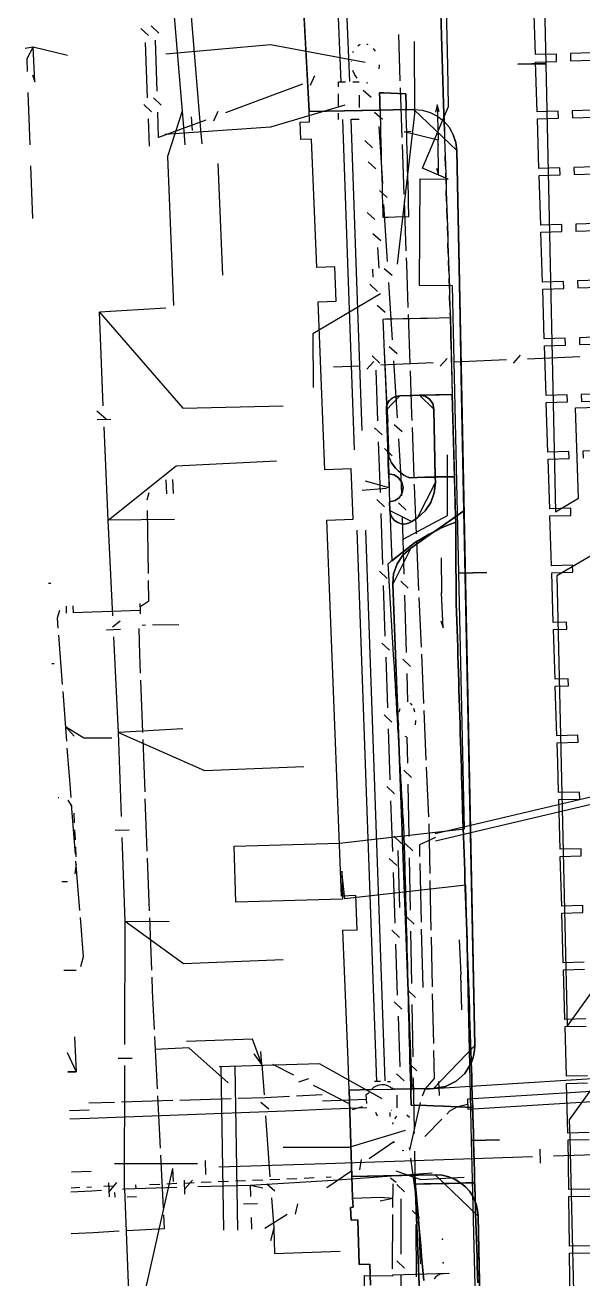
# Model space of a CAD drawing. Header units: metres. Extents: x 17314 to 17509, y 13897 to 14299.
# Drawn here: x 17347.1 to 17386.9, y 14033.9 to 14123.3 of the extents above; entities that cross this region are included whole.
import ezdxf

# ---------------------------------------------------------------- set-up
doc = ezdxf.new("R2010")
doc.units = ezdxf.units.M
for name, color, linetype in [('BOUNDARY', 7, 'Continuous'), ('BUSH', 7, 'Continuous'), ('CURB', 7, 'Continuous'), ('ELECTR_CABLE', 7, 'Continuous'), ('ELECTR_CABLE_COMM', 7, 'Continuous'), ('GAS', 7, 'Continuous'), ('GRASS', 7, 'Continuous'), ('GROUND', 7, 'Continuous'), ('HEAT', 7, 'Continuous'), ('LAMP', 7, 'Continuous'), ('OVERHEAD_POWER_LINE', 7, 'Continuous'), ('ROAD', 7, 'Continuous'), ('SEWER', 7, 'Continuous'), ('SIDEWALK_PATH', 7, 'Continuous'), ('WATER_PIPELINE', 7, 'Continuous')]:
    doc.layers.add(name, color=color, linetype=linetype)

msp = doc.modelspace()

# ---------------------------------------------------------------- linework, layer by layer
at = {"layer": 'BOUNDARY'}
msp.add_lwpolyline([(17371.752, 14033.445), (17371.696, 14034.957), (17370.931, 14034.929), (17370.841, 14038.115), (17370.361, 14038.093), (17370.321, 14039.002), (17370.501, 14039.008), (17370.474, 14039.685), (17370.23, 14047.369), (17370.147, 14049.48), (17369.78, 14058.77), (17370.789, 14058.81), (17370.693, 14061.237), (17369.684, 14061.197), (17368.623, 14088.008), (17370.503, 14088.083), (17370.361, 14091.688), (17368.481, 14091.614), (17368.007, 14103.594), (17369.309, 14103.645), (17369.213, 14106.089), (17367.91, 14106.037), (17367.548, 14115.197), (17366.783, 14115.163), (17366.727, 14116.406), (17367.404, 14116.436), (17367.372, 14117.163), (17366.898, 14126.075)], dxfattribs=at)
at = {"layer": 'BUSH'}
for p in [(17376.886, 14036.725), (17376.931, 14035.05)]:
    msp.add_point(p, dxfattribs=at)
at = {"layer": 'CURB'}
for points in [[(17376.941, 14118.242), (17376.929, 14118.615)], [(17376.981, 14116.996), (17376.957, 14117.743)], [(17370.23, 14047.369), (17371.819, 14047.399), (17373.319, 14047.431), (17376.243, 14047.49), (17379.182, 14050.549), (17377.903, 14114.374), (17374.843, 14117.313), (17367.372, 14117.163)], [(17377.02, 14115.751), (17376.997, 14116.497)], [(17377.1, 14113.259), (17377.076, 14114.005)], [(17377.14, 14112.013), (17377.116, 14112.759)], [(17377.179, 14110.767), (17377.156, 14111.513)], [(17377.219, 14109.521), (17377.195, 14110.267)], [(17377.259, 14108.275), (17377.235, 14109.021)], [(17377.298, 14107.029), (17377.275, 14107.775)], [(17377.338, 14105.783), (17377.314, 14106.53)], [(17377.378, 14104.538), (17377.354, 14105.284)], [(17377.417, 14103.292), (17377.394, 14104.038)], [(17377.444, 14102.446), (17377.433, 14102.792)], [(17377.488, 14100.8), (17377.468, 14101.546)], [(17378.418, 14088.676), (17374.615, 14086.024), (17373.333, 14083.45), (17374.687, 14047.458)], [(17377.845, 14084.564), (17377.85, 14083.835)], [(17348.951, 14083.505), (17348.786, 14083.507)], [(17377.853, 14083.335), (17377.857, 14082.613)], [(17377.872, 14082.107), (17377.895, 14081.378)], [(17377.91, 14080.879), (17377.932, 14080.15)], [(17377.947, 14079.65), (17377.969, 14078.922)], [(17377.984, 14078.422), (17378.007, 14077.694)], [(17349.012, 14077.803), (17349.181, 14077.799)], [(17378.022, 14077.194), (17378.044, 14076.466)], [(17378.059, 14075.966), (17378.081, 14075.238)], [(17378.096, 14074.738), (17378.118, 14074.009)], [(17378.134, 14073.51), (17378.156, 14072.781)], [(17378.171, 14072.281), (17378.193, 14071.553)], [(17378.208, 14071.053), (17378.23, 14070.325)], [(17378.246, 14069.825), (17378.267, 14069.128)], [(17349.518, 14068.209), (17349.463, 14068.224)], [(17378.283, 14068.597), (17378.305, 14067.868)], [(17350.473, 14067.595), (17350.166, 14068.039)], [(17378.321, 14067.369), (17378.345, 14066.64)], [(17350.631, 14066.421), (17350.595, 14067.129)], [(17350.693, 14065.213), (17350.657, 14065.921)], [(17378.362, 14066.141), (17378.387, 14065.412)], [(17350.755, 14064.005), (17350.719, 14064.713)], [(17378.404, 14064.913), (17378.428, 14064.184)], [(17350.681, 14062.803), (17350.778, 14063.506)], [(17378.445, 14063.684), (17378.47, 14062.956)], [(17349.733, 14062.241), (17350.119, 14062.252)], [(17378.487, 14062.456), (17378.512, 14061.728)], [(17378.902, 14050.176), (17378.927, 14049.448)], [(17378.944, 14048.948), (17378.969, 14048.22)], [(17378.986, 14047.72), (17379.01, 14046.992)], [(17379.027, 14046.492), (17379.039, 14046.128)], [(17351.499, 14040.453), (17351.851, 14040.468)], [(17352.712, 14040.504), (17353.437, 14040.534)], [(17355.021, 14040.352), (17355.011, 14040.599)], [(17355.989, 14040.639), (17356.713, 14040.669)], [(17357.213, 14040.69), (17357.937, 14040.72)], [(17358.436, 14040.74), (17359.161, 14040.77)], [(17359.66, 14040.791), (17360.385, 14040.821)], [(17360.884, 14040.841), (17361.609, 14040.871)], [(17362.108, 14040.892), (17362.832, 14040.922)], [(17363.332, 14040.942), (17364.056, 14040.972)], [(17364.556, 14040.993), (17365.28, 14041.023)], [(17365.78, 14041.043), (17366.504, 14041.073)], [(17367.004, 14041.094), (17367.728, 14041.124)], [(17368.59, 14041.16), (17368.939, 14041.174)], [(17370.022, 14012.149), (17374.072, 14012.315), (17379.827, 14018.431), (17379.426, 14038.38), (17376.367, 14041.319), (17370.426, 14041.2)], [(17374.919, 14041.29), (17375.722, 14020.817), (17376.799, 14013.098)], [(17379.176, 14040.76), (17379.188, 14040.384)], [(17350.387, 14040.407), (17350.999, 14040.433)], [(17353.488, 14040.067), (17353.502, 14039.725)], [(17354.384, 14039.762), (17355.045, 14039.789)], [(17379.369, 14034.877), (17379.393, 14034.125)]]:
    msp.add_lwpolyline(points, dxfattribs=at)
msp.add_lwpolyline([(17374.707, 14087.917), (17375.093, 14088.186), (17376.377, 14090.707), (17376.272, 14095.945), (17375.252, 14096.925), (17373.847, 14096.897), (17372.868, 14095.859), (17373.038, 14091.314), (17373.113, 14089.316), (17373.136, 14088.699)], close=True, dxfattribs=at)
at = {"layer": 'ELECTR_CABLE'}
for points in [[(17369.667, 14119.248), (17368.598, 14144.579)], [(17370.265, 14119.297), (17369.198, 14144.605)], [(17373.876, 14119.35), (17373.761, 14122.657)], [(17374.913, 14116.999), (17374.895, 14122.148)], [(17347.103, 14121.69), (17347.69, 14121.776)], [(17347.69, 14121.776), (17347.218, 14120.911)], [(17347.218, 14120.911), (17347.25, 14120.024)], [(17369.471, 14118.918), (17369.471, 14119.272)], [(17369.471, 14119.272), (17369.966, 14119.272)], [(17370.498, 14119.272), (17370.938, 14119.272)], [(17347.305, 14118.525), (17347.443, 14114.782)], [(17369.471, 14117.537), (17369.471, 14118.418)], [(17370.938, 14118.332), (17370.938, 14117.451)], [(17374.016, 14115.312), (17373.893, 14118.85)], [(17369.922, 14117.622), (17364.623, 14116.046)], [(17369.471, 14116.596), (17369.471, 14117.037)], [(17370.161, 14105.689), (17369.766, 14116.585)], [(17370.76, 14105.711), (17370.365, 14116.607)], [(17370.938, 14116.596), (17370.412, 14116.596)], [(17373.683, 14106.288), (17374.913, 14116.999)], [(17364.623, 14116.046), (17357.081, 14115.518)], [(17374.156, 14111.273), (17374.033, 14114.812)], [(17347.497, 14113.283), (17347.635, 14109.539)], [(17374.296, 14107.235), (17374.174, 14110.774)], [(17374.33, 14106.275), (17374.314, 14106.735)], [(17374.437, 14103.196), (17374.33, 14106.275)], [(17370.558, 14094.401), (17370.161, 14105.689)], [(17371.158, 14094.423), (17370.76, 14105.711)], [(17374.577, 14099.158), (17374.454, 14102.697)], [(17374.702, 14095.551), (17374.594, 14098.658)], [(17374.717, 14095.12), (17374.702, 14095.551)], [(17370.606, 14093.029), (17370.558, 14094.401)], [(17374.857, 14091.081), (17374.734, 14094.62)], [(17357.214, 14089.902), (17357.176, 14090.902)], [(17357.685, 14089.92), (17357.647, 14090.919)], [(17374.879, 14090.455), (17374.875, 14090.581)], [(17355.82, 14089.479), (17355.948, 14089.99)], [(17375.027, 14087.044), (17374.879, 14090.455)], [(17355.91, 14084.224), (17355.833, 14088.699)], [(17372.193, 14047.949), (17370.808, 14087.314)], [(17372.791, 14048.04), (17371.408, 14087.314)], [(17375.202, 14083.007), (17375.049, 14086.544)], [(17355.944, 14082.274), (17355.919, 14083.724)], [(17375.378, 14078.97), (17375.224, 14082.507)], [(17350.023, 14081.883), (17350.041, 14081.383)], [(17350.511, 14081.901), (17350.527, 14081.401)], [(17355.304, 14081.578), (17350.527, 14081.401)], [(17355.286, 14082.078), (17355.304, 14081.578)], [(17355.295, 14081.828), (17355.944, 14082.274)], [(17349.551, 14081.577), (17349.39, 14081.034)], [(17349.39, 14081.034), (17349.444, 14080.316)], [(17355.305, 14081.578), (17355.314, 14081.328)], [(17349.482, 14079.818), (17349.75, 14076.287)], [(17355.291, 14078.447), (17355.248, 14080.28)], [(17355.459, 14080.539), (17355.696, 14080.542)], [(17356.196, 14080.55), (17358.066, 14080.577)], [(17355.341, 14077.112), (17355.291, 14078.447)], [(17375.553, 14074.933), (17375.399, 14078.47)], [(17355.502, 14072.874), (17355.36, 14076.612)], [(17349.788, 14075.788), (17350.056, 14072.257)], [(17375.728, 14070.896), (17375.575, 14074.433)], [(17349.976, 14073.312), (17351.302, 14072.481)], [(17349.976, 14073.312), (17350.606, 14072.622)], [(17350.093, 14071.758), (17350.265, 14069.494)], [(17351.302, 14072.481), (17353.287, 14072.481)], [(17355.662, 14068.637), (17355.521, 14072.375)], [(17375.903, 14066.859), (17375.75, 14070.396)], [(17350.265, 14069.494), (17350.363, 14068.228)], [(17391.213, 14069.136), (17376.371, 14065.637)], [(17391.329, 14068.65), (17376.383, 14065.127)], [(17350.401, 14067.729), (17350.674, 14064.198)], [(17355.822, 14064.399), (17355.681, 14068.137)], [(17375.998, 14062.819), (17375.922, 14066.359)], [(17376.377, 14065.382), (17375.235, 14064.868)], [(17375.235, 14064.868), (17375.254, 14064.032)], [(17350.712, 14063.7), (17350.985, 14060.169)], [(17355.982, 14060.162), (17355.841, 14063.899)], [(17375.266, 14063.532), (17375.363, 14059.357)], [(17376.085, 14058.779), (17376.009, 14062.319)], [(17351.023, 14059.671), (17351.24, 14056.861)], [(17356.142, 14055.924), (17356.001, 14059.662)], [(17375.374, 14058.857), (17375.471, 14054.682)], [(17376.172, 14054.739), (17376.096, 14058.279)], [(17351.24, 14056.861), (17351.051, 14056.163)], [(17350.742, 14055.908), (17349.878, 14055.886)], [(17356.198, 14054.453), (17356.161, 14055.424)], [(17356.339, 14051.687), (17356.198, 14054.453)], [(17376.26, 14050.699), (17376.183, 14054.239)], [(17356.554, 14047.452), (17356.364, 14051.188)], [(17350.109, 14050.057), (17350.743, 14048.673)], [(17376.314, 14048.186), (17376.271, 14050.199)], [(17350.743, 14048.673), (17350.164, 14048.66)], [(17368.114, 14049.242), (17360.947, 14049.024)], [(17372.583, 14046.754), (17368.114, 14049.242)], [(17372.026, 14047.996), (17372.472, 14047.994)], [(17372.972, 14047.992), (17373.175, 14047.992)], [(17375.639, 14047.426), (17376.314, 14048.186)], [(17376.591, 14047.97), (17376.655, 14046.972)], [(17391.731, 14048.438), (17376.623, 14047.471)], [(17356.769, 14043.217), (17356.579, 14046.953)], [(17361.811, 14046.745), (17358.15, 14046.63)], [(17364.232, 14046.82), (17362.311, 14046.76)], [(17365.971, 14046.911), (17364.232, 14046.82)], [(17368.3, 14047.034), (17366.471, 14046.938)], [(17371.444, 14047.046), (17371.648, 14047.189)], [(17371.482, 14046.404), (17371.444, 14047.046)], [(17373.277, 14047.521), (17373.454, 14047.411)], [(17373.622, 14047.004), (17373.622, 14046.112)], [(17375.463, 14046.947), (17375.639, 14047.426)], [(17376.623, 14047.471), (17375.639, 14047.419)], [(17391.737, 14047.531), (17378.666, 14046.73)], [(17378.666, 14046.73), (17378.682, 14045.98)], [(17391.783, 14046.782), (17378.682, 14045.98)], [(17351.674, 14045.944), (17350.266, 14045.891)], [(17353.489, 14046.485), (17351.658, 14046.428)], [(17366.314, 14045.896), (17351.693, 14045.344)], [(17357.65, 14046.615), (17353.988, 14046.501)], [(17368.352, 14045.973), (17366.314, 14045.896)], [(17371.472, 14046.691), (17368.322, 14046.572)], [(17371.494, 14046.091), (17368.352, 14045.973)], [(17373.24, 14045.919), (17373.212, 14045.903)], [(17374.546, 14043.093), (17375.305, 14046.473)], [(17377.188, 14045.662), (17377.408, 14045.887)], [(17377.408, 14045.887), (17377.984, 14046.205)], [(17377.984, 14046.205), (17378.674, 14046.355)], [(17351.693, 14045.344), (17350.286, 14045.291)], [(17372.253, 14045.502), (17372.134, 14045.773)], [(17373.126, 14045.773), (17373.126, 14045.493)], [(17375.616, 14044.052), (17376.839, 14045.304)], [(17356.985, 14038.982), (17356.795, 14042.718)], [(17375.093, 14039.012), (17374.623, 14042.521)], [(17373.566, 14041.611), (17375.348, 14040.98)], [(17373.59, 14040.785), (17373.184, 14041.075)], [(17373.35, 14038.998), (17373.359, 14040.674)], [(17375.348, 14040.98), (17378.421, 14041.152)], [(17372.457, 14039.702), (17370.474, 14039.633)], [(17373.353, 14039.634), (17372.437, 14039.453)], [(17373.353, 14039.634), (17372.457, 14039.702)], [(17357.061, 14037.485), (17357.01, 14038.482)], [(17373.326, 14034.63), (17373.347, 14038.498)], [(17375.191, 14038.278), (17375.159, 14038.516)], [(17375.306, 14034.98), (17375.191, 14038.278)], [(17350.388, 14037.131), (17351.956, 14037.221)], [(17351.956, 14037.221), (17353.823, 14037.328)], [(17354.322, 14037.357), (17354.826, 14037.386)], [(17354.826, 14037.386), (17357.061, 14037.485)], [(17371.313, 14032.207), (17371.324, 14034.141), (17373.334, 14034.13), (17373.332, 14034.184), (17377.33, 14034.319), (17377.331, 14034.287), (17376.954, 14034.274), (17376.876, 14034.268), (17376.798, 14034.253), (17376.723, 14034.232), (17376.65, 14034.203), (17376.58, 14034.167), (17376.514, 14034.124), (17376.453, 14034.076), (17376.396, 14034.021), (17376.346, 14033.961), (17376.301, 14033.896)]]:
    msp.add_lwpolyline(points, dxfattribs=at)
at = {"layer": 'ELECTR_CABLE_COMM'}
for points in [[(17355.37, 14123.087), (17355.919, 14122.578)], [(17356.653, 14122.758), (17356.106, 14123.27)], [(17355.673, 14122.083), (17355.823, 14118.148)], [(17356.525, 14118.623), (17356.404, 14122.264)], [(17364.623, 14121.912), (17357.135, 14121.249)], [(17371.366, 14120.653), (17364.623, 14121.912)], [(17370.833, 14121.853), (17370.999, 14121.958)], [(17371.461, 14121.989), (17371.549, 14121.95)], [(17370.488, 14121.37), (17370.534, 14121.46)], [(17371.946, 14121.657), (17372.086, 14121.475)], [(17370.381, 14120.72), (17370.379, 14120.744)], [(17370.623, 14119.792), (17370.491, 14120.086)], [(17372.36, 14120.491), (17372.346, 14120.208)], [(17367.75, 14119.707), (17367.438, 14119.025)], [(17370.793, 14119.551), (17370.623, 14119.792)], [(17371.565, 14119.203), (17371.467, 14119.196)], [(17364.78, 14118.323), (17361.41, 14117.074)], [(17366.891, 14119.105), (17364.78, 14118.323)], [(17371.235, 14118.689), (17371.799, 14118.196)], [(17355.577, 14117.653), (17356.126, 14117.144)], [(17356.823, 14117.617), (17356.276, 14118.129)], [(17355.88, 14116.649), (17355.955, 14114.681)], [(17356.634, 14115.303), (17356.574, 14117.124)], [(17360.004, 14116.552), (17356.634, 14115.303)], [(17360.863, 14117.154), (17360.551, 14116.472)], [(17372.606, 14116.599), (17372.044, 14117.096)], [(17372.619, 14112.026), (17372.371, 14116.099)], [(17371.891, 14114.576), (17371.343, 14115.087)], [(17371.575, 14113.578), (17372.139, 14113.084)], [(17372.946, 14111.029), (17372.385, 14111.526)], [(17372.96, 14106.455), (17372.711, 14110.529)], [(17372.066, 14109.456), (17371.518, 14109.968)], [(17371.914, 14108.467), (17372.478, 14107.973)], [(17372.246, 14107.471), (17372.345, 14105.98)], [(17371.941, 14105.342), (17371.922, 14105.917)], [(17373.288, 14105.459), (17372.725, 14105.955)], [(17372.239, 14104.336), (17371.692, 14104.849)], [(17373.313, 14100.886), (17373.054, 14104.958)], [(17372.45, 14104.171), (17367.644, 14101.316)], [(17372.231, 14103.356), (17372.791, 14102.858)], [(17367.644, 14101.316), (17367.658, 14097.491)], [(17373.642, 14099.89), (17373.079, 14100.385)], [(17372.406, 14099.216), (17371.859, 14099.729)], [(17376.712, 14099.008), (17377.219, 14099.56)], [(17377.715, 14099.315), (17381.447, 14099.471)], [(17381.942, 14099.226), (17382.45, 14099.778)], [(17382.945, 14099.533), (17386.677, 14099.688)], [(17369.12, 14098.958), (17370.986, 14099.035)], [(17371.482, 14098.791), (17371.989, 14099.342)], [(17372.275, 14095.102), (17372.157, 14098.723)], [(17372.485, 14099.098), (17376.216, 14099.253)], [(17373.668, 14095.316), (17373.408, 14099.389)], [(17372.851, 14097.244), (17372.979, 14095.041)], [(17372.575, 14094.097), (17372.027, 14094.608)], [(17373.996, 14094.32), (17373.434, 14094.815)], [(17372.451, 14089.983), (17372.326, 14093.603)], [(17373.965, 14090.641), (17373.763, 14093.819)], [(17372.753, 14093.135), (17373.294, 14092.616)], [(17377.241, 14088.34), (17377.241, 14092.675)], [(17373.038, 14092.126), (17373.075, 14090.315)], [(17373.075, 14090.315), (17371.391, 14090.789)], [(17373.991, 14089.745), (17373.965, 14090.641)], [(17371.158, 14090.149), (17372.901, 14090.3)], [(17372.751, 14088.977), (17372.203, 14089.489)], [(17374.285, 14088.738), (17373.74, 14089.253)], [(17372.627, 14084.863), (17372.502, 14088.484)], [(17374.153, 14084.167), (17374.034, 14088.246)], [(17374.081, 14086.653), (17377.241, 14088.34)], [(17372.927, 14083.858), (17372.379, 14084.369)], [(17374.447, 14083.16), (17373.902, 14083.674)], [(17372.803, 14079.744), (17372.678, 14083.364)], [(17374.314, 14078.588), (17374.196, 14082.667)], [(17373.103, 14078.738), (17372.555, 14079.25)], [(17372.979, 14074.624), (17372.854, 14078.244)], [(17374.609, 14077.581), (17374.064, 14078.096)], [(17374.417, 14075.049), (17374.358, 14077.089)], [(17373.805, 14074.347), (17373.874, 14074.583)], [(17374.577, 14074.963), (17374.701, 14074.826)], [(17374.814, 14074.612), (17374.897, 14074.348)], [(17373.279, 14073.619), (17372.731, 14074.13)], [(17373.776, 14073.384), (17373.744, 14073.694)], [(17374.956, 14073.731), (17374.929, 14073.42)], [(17373.155, 14069.504), (17373.03, 14073.125)], [(17374.35, 14072.545), (17374.215, 14072.576)], [(17374.35, 14072.545), (17374.384, 14070.678)], [(17374.128, 14070.188), (17374.668, 14069.668)], [(17374.412, 14069.178), (17374.481, 14065.445)], [(17373.455, 14068.499), (17372.907, 14069.011)], [(17373.331, 14064.385), (17373.206, 14068.005)], [(17373.417, 14065.477), (17373.959, 14064.96)], [(17374.226, 14064.955), (17374.765, 14064.435)], [(17373.631, 14063.38), (17373.083, 14063.891)], [(17373.706, 14064.468), (17373.806, 14060.391)], [(17374.509, 14063.945), (17374.579, 14060.212)], [(17373.507, 14059.265), (17373.383, 14062.886)], [(17374.323, 14059.722), (17374.862, 14059.202)], [(17373.807, 14058.26), (17373.259, 14058.772)], [(17374.606, 14058.712), (17374.676, 14054.979)], [(17373.683, 14054.146), (17373.559, 14057.766)], [(17374.42, 14054.489), (17374.96, 14053.969)], [(17373.983, 14053.14), (17373.435, 14053.652)], [(17374.704, 14053.479), (17374.773, 14049.746)], [(17373.859, 14049.026), (17373.735, 14052.647)], [(17363.32, 14051.004), (17358.632, 14050.833)], [(17363.992, 14049.187), (17363.32, 14051.004)], [(17363.992, 14049.187), (17363.445, 14049.944)], [(17363.992, 14049.187), (17363.914, 14050.117)], [(17363.992, 14049.187), (17364.15, 14047.018)], [(17364.764, 14049.223), (17366.251, 14048.452)], [(17374.159, 14048.021), (17373.611, 14048.532)], [(17374.517, 14049.256), (17375.057, 14048.736)], [(17366.626, 14047.959), (17367.34, 14048.186)], [(17367.649, 14047.727), (17368.282, 14047.399)], [(17374.801, 14048.246), (17374.87, 14044.513)], [(17368.282, 14047.399), (17370.147, 14046.432)], [(17363.921, 14046.515), (17364.488, 14046.025)], [(17370.455, 14045.973), (17371.17, 14046.2)], [(17364.259, 14045.522), (17364.576, 14041.185)], [(17373.339, 14044.927), (17373.367, 14045.055)], [(17373.475, 14045.315), (17373.617, 14045.519)], [(17374.35, 14045.602), (17374.519, 14045.432)], [(17374.213, 14044.476), (17370.211, 14043.272)], [(17374.839, 14044.507), (17374.852, 14044.28)], [(17370.211, 14043.272), (17365.51, 14043.272)], [(17373.424, 14043.689), (17371.644, 14042.464)], [(17373.459, 14043.603), (17373.424, 14043.689)], [(17374.504, 14043.233), (17374.492, 14043.218)], [(17371.094, 14042.407), (17370.958, 14041.67)], [(17374.131, 14043.043), (17373.998, 14043.056)], [(17374.898, 14043.013), (17374.967, 14039.28)], [(17370.408, 14041.613), (17368.628, 14040.388)], [(17364.347, 14040.682), (17364.914, 14040.192)], [(17373.638, 14040.638), (17374.168, 14040.108)], [(17364.685, 14039.689), (17364.843, 14037.52)], [(17373.903, 14039.623), (17373.901, 14035.672)], [(17366.534, 14039.257), (17366.366, 14038.526)], [(17374.711, 14038.79), (17375.251, 14038.27)], [(17365.814, 14038.494), (17364.21, 14037.49)], [(17374.986, 14037.78), (17374.997, 14034.046)], [(17364.843, 14037.52), (17364.618, 14036.613)], [(17364.843, 14037.52), (17364.893, 14035.708)], [(17364.893, 14035.708), (17369.581, 14035.88)], [(17373.636, 14035.187), (17374.166, 14034.657)], [(17373.901, 14034.172), (17373.9, 14032.196)]]:
    msp.add_lwpolyline(points, dxfattribs=at)
at = {"layer": 'GAS'}
for points in [[(17387, 14056.487), (17385.501, 14056.445), (17385.402, 14059.992), (17386.902, 14060.034), (17386.888, 14060.534), (17385.388, 14060.492), (17385.29, 14064.04), (17386.789, 14064.082), (17386.775, 14064.581), (17385.276, 14064.54), (17385.177, 14068.087), (17386.677, 14068.129), (17386.663, 14068.629), (17385.163, 14068.587), (17385.104, 14070.724), (17385.059, 14072.127), (17386.559, 14072.174), (17386.543, 14072.674), (17385.044, 14072.627), (17384.932, 14076.174), (17385.87, 14076.204), (17385.854, 14076.703), (17384.916, 14076.674), (17384.804, 14080.221), (17385.745, 14080.251), (17385.729, 14080.75), (17384.788, 14080.721), (17384.676, 14084.268), (17386.175, 14084.315), (17386.159, 14084.815), (17384.66, 14084.768), (17384.548, 14088.315), (17386.047, 14088.362), (17386.032, 14088.862), (17384.532, 14088.815), (17384.42, 14092.362), (17385.92, 14092.409), (17385.904, 14092.909), (17384.405, 14092.861), (17384.293, 14096.409), (17385.792, 14096.456), (17385.776, 14096.956), (17384.277, 14096.908), (17384.165, 14100.456), (17385.664, 14100.503), (17385.648, 14101.003), (17384.149, 14100.955), (17384.037, 14104.503), (17385.536, 14104.55), (17385.52, 14105.05), (17384.021, 14105.002), (17383.909, 14108.55), (17385.408, 14108.597), (17385.393, 14109.097), (17383.893, 14109.049), (17383.781, 14112.596), (17385.281, 14112.644), (17385.265, 14113.144), (17383.766, 14113.096), (17383.653, 14116.643), (17385.153, 14116.691), (17385.137, 14117.191), (17383.638, 14117.143), (17383.526, 14120.69), (17385.025, 14120.738), (17385.008, 14121.266), (17383.509, 14121.219), (17383.4, 14124.739)], [(17387.507, 14121.343), (17386.008, 14121.296), (17386.024, 14120.769), (17387.524, 14120.817)], [(17387.636, 14117.269), (17386.136, 14117.222), (17386.152, 14116.722), (17387.651, 14116.77)], [(17387.764, 14113.222), (17386.264, 14113.175), (17386.28, 14112.675), (17387.779, 14112.723)], [(17387.891, 14109.176), (17386.392, 14109.128), (17386.408, 14108.628), (17387.907, 14108.676)], [(17388.019, 14105.129), (17386.52, 14105.081), (17386.536, 14104.581), (17388.035, 14104.629)], [(17388.147, 14101.082), (17386.648, 14101.034), (17386.663, 14100.535), (17388.163, 14100.582)], [(17388.275, 14097.035), (17386.776, 14096.987), (17386.791, 14096.488), (17388.291, 14096.535)], [(17388.403, 14092.988), (17386.903, 14092.94), (17386.919, 14092.441)], [(17387.113, 14052.439), (17385.613, 14052.397), (17385.515, 14055.945), (17387.014, 14055.987)], [(17387.225, 14048.392), (17385.726, 14048.35), (17385.627, 14051.898), (17387.127, 14051.939)], [(17387.34, 14044.344), (17385.838, 14044.303), (17385.74, 14047.85), (17387.239, 14047.892)], [(17387.393, 14040.303), (17385.893, 14040.283), (17385.846, 14043.832), (17387.346, 14043.852)], [(17387.446, 14036.255), (17385.946, 14036.235), (17385.9, 14039.783), (17387.4, 14039.803)], [(17385.999, 14032.186), (17385.953, 14035.735), (17387.453, 14035.755)]]:
    msp.add_lwpolyline(points, dxfattribs=at)
at = {"layer": 'GRASS'}
for points in [[(17376.368, 14091.095), (17376.272, 14095.945), (17376.185, 14096.333), (17375.965, 14096.646), (17375.643, 14096.854), (17375.252, 14096.925), (17373.847, 14096.897), (17373.527, 14096.838), (17373.25, 14096.684), (17373.034, 14096.451), (17372.901, 14096.155), (17372.95, 14095.035), (17372.982, 14094.285), (17373.004, 14093.786), (17373.037, 14093.036), (17373.059, 14092.537), (17373.116, 14092.387), (17373.182, 14092.249), (17373.257, 14092.114), (17373.341, 14091.983), (17373.527, 14091.729), (17373.757, 14091.513), (17373.878, 14091.413), (17374.004, 14091.32), (17374.136, 14091.237), (17374.271, 14091.162), (17374.53, 14091.038), (17375.616, 14091.094)], [(17373.136, 14088.699), (17373.182, 14088.434), (17373.295, 14088.195), (17373.467, 14087.993), (17373.689, 14087.842), (17373.944, 14087.755), (17374.208, 14087.74), (17374.468, 14087.794), (17374.707, 14087.917), (17375.093, 14088.186), (17375.644, 14088.681), (17376.051, 14089.286), (17376.3, 14089.971), (17376.377, 14090.707), (17376.368, 14091.099), (17375.616, 14091.094), (17374.53, 14091.038), (17374.271, 14091.162), (17374.136, 14091.237), (17374.004, 14091.32), (17373.878, 14091.413), (17373.757, 14091.513), (17373.527, 14091.729), (17373.341, 14091.983), (17373.257, 14092.114), (17373.182, 14092.249), (17373.116, 14092.387), (17373.059, 14092.527), (17373.037, 14093.036), (17373.004, 14093.786), (17372.982, 14094.285), (17372.95, 14095.035), (17372.901, 14096.155), (17372.884, 14096.082), (17372.873, 14096.008), (17372.868, 14095.934), (17372.868, 14095.859), (17373.038, 14091.314), (17373.43, 14091.25), (17373.755, 14091.048), (17373.981, 14090.738), (17374.074, 14090.352), (17374.01, 14089.961), (17373.808, 14089.635), (17373.499, 14089.409), (17373.113, 14089.316)], [(17374.615, 14086.024), (17374.056, 14085.519), (17373.646, 14084.901), (17373.4, 14084.201), (17373.333, 14083.45), (17373.782, 14071.531), (17373.826, 14070.777), (17373.855, 14070.278), (17373.898, 14069.56), (17373.927, 14069.061), (17373.97, 14068.344), (17373.999, 14067.845), (17374.041, 14067.128), (17374.071, 14066.629), (17374.13, 14065.62), (17374.155, 14064.694), (17374.169, 14064.194), (17374.176, 14063.921), (17374.188, 14063.476), (17374.201, 14062.976), (17374.221, 14062.258), (17374.234, 14061.758), (17374.254, 14061.04), (17374.267, 14060.54), (17374.286, 14059.822), (17374.3, 14059.322), (17374.319, 14058.604), (17374.333, 14058.104), (17374.352, 14057.386), (17374.366, 14056.886), (17374.385, 14056.168), (17374.398, 14055.668), (17374.418, 14054.95), (17374.431, 14054.45), (17374.449, 14053.778), (17374.687, 14047.458), (17376.243, 14047.49), (17377.091, 14047.63), (17377.851, 14047.995), (17378.479, 14048.558), (17378.932, 14049.289), (17378.927, 14049.448), (17378.902, 14050.176), (17378.886, 14050.676), (17378.861, 14051.404), (17378.844, 14051.904), (17378.819, 14052.632), (17378.802, 14053.132), (17378.778, 14053.86), (17378.761, 14054.36), (17378.736, 14055.088), (17378.719, 14055.588), (17378.695, 14056.316), (17378.678, 14056.816), (17378.653, 14057.544), (17378.636, 14058.044), (17378.612, 14058.772), (17378.595, 14059.272), (17378.57, 14060), (17378.553, 14060.5), (17378.528, 14061.228), (17378.512, 14061.728), (17378.487, 14062.456), (17378.47, 14062.956), (17378.445, 14063.684), (17378.428, 14064.184), (17378.404, 14064.913), (17378.387, 14065.412), (17378.362, 14066.141), (17378.345, 14066.64), (17378.317, 14067.472), (17378.283, 14068.597), (17378.268, 14069.097), (17378.246, 14069.825), (17378.23, 14070.325), (17378.208, 14071.053), (17378.193, 14071.553), (17378.171, 14072.281), (17378.156, 14072.781), (17378.134, 14073.51), (17378.118, 14074.009), (17378.096, 14074.738), (17378.081, 14075.238), (17378.059, 14075.966), (17378.044, 14076.466), (17378.022, 14077.194), (17378.007, 14077.694), (17377.984, 14078.422), (17377.969, 14078.922), (17377.947, 14079.65), (17377.932, 14080.15), (17377.91, 14080.879), (17377.895, 14081.378), (17377.872, 14082.107), (17377.857, 14082.607), (17377.853, 14083.335), (17377.85, 14083.835), (17377.845, 14084.564), (17377.842, 14085.064), (17377.838, 14085.793), (17377.835, 14086.293), (17377.825, 14087.886), (17377.255, 14087.666), (17376.696, 14087.413), (17376.399, 14087.268)], [(17377.816, 14088.256), (17376.399, 14087.268), (17376.696, 14087.413), (17377.255, 14087.666), (17377.825, 14087.886)], [(17378.418, 14088.676), (17377.816, 14088.256), (17377.825, 14087.903), (17377.835, 14086.293), (17377.838, 14085.793), (17377.842, 14085.064), (17377.845, 14084.564), (17377.85, 14083.835), (17377.853, 14083.335), (17377.857, 14082.613), (17377.872, 14082.107), (17377.895, 14081.378), (17377.91, 14080.879), (17377.932, 14080.15), (17377.947, 14079.65), (17377.969, 14078.922), (17377.984, 14078.422), (17378.007, 14077.694), (17378.022, 14077.194), (17378.044, 14076.466), (17378.059, 14075.966), (17378.081, 14075.238), (17378.096, 14074.738), (17378.118, 14074.009), (17378.134, 14073.51), (17378.156, 14072.781), (17378.171, 14072.281), (17378.193, 14071.553), (17378.208, 14071.053), (17378.23, 14070.325), (17378.246, 14069.825), (17378.267, 14069.128), (17378.283, 14068.597), (17378.317, 14067.472), (17378.345, 14066.64), (17378.362, 14066.141), (17378.387, 14065.412), (17378.404, 14064.913), (17378.428, 14064.184), (17378.445, 14063.684), (17378.47, 14062.956), (17378.487, 14062.456), (17378.512, 14061.728), (17378.528, 14061.228), (17378.553, 14060.5), (17378.57, 14060), (17378.595, 14059.272), (17378.612, 14058.772), (17378.636, 14058.044), (17378.653, 14057.544), (17378.678, 14056.816), (17378.695, 14056.316), (17378.719, 14055.588), (17378.736, 14055.088), (17378.761, 14054.36), (17378.778, 14053.86), (17378.802, 14053.132), (17378.819, 14052.632), (17378.844, 14051.904), (17378.861, 14051.404), (17378.886, 14050.676), (17378.902, 14050.176), (17378.927, 14049.448), (17378.932, 14049.289), (17379.046, 14049.592), (17379.126, 14049.905), (17379.171, 14050.225), (17379.182, 14050.549)], [(17376.367, 14041.319), (17374.919, 14041.29), (17374.943, 14040.657), (17375.557, 14040.672), (17376.057, 14040.684), (17376.809, 14040.702), (17377.308, 14040.714), (17378.06, 14040.733), (17378.205, 14040.736), (17377.786, 14040.994), (17377.334, 14041.179), (17376.858, 14041.289)]]:
    msp.add_lwpolyline(points, close=True, dxfattribs=at)
for points in [[(17375.542, 14033.776), (17375.499, 14034.274), (17375.435, 14035.023), (17375.393, 14035.521), (17375.328, 14036.27), (17375.286, 14036.769), (17375.222, 14037.518), (17375.179, 14038.016), (17375.115, 14038.765), (17375.072, 14039.263), (17375.008, 14040.012), (17374.965, 14040.511), (17374.944, 14040.648), (17375.722, 14020.817)], [(17379.41, 14033.625), (17379.393, 14034.125), (17379.369, 14034.877), (17379.352, 14035.377), (17379.328, 14036.129), (17379.311, 14036.628), (17379.287, 14037.381), (17379.27, 14037.88), (17379.245, 14038.632), (17379.229, 14039.132), (17379.22, 14039.416), (17379.038, 14039.797), (17378.806, 14040.148), (17378.527, 14040.463), (17378.205, 14040.736), (17378.06, 14040.733), (17377.308, 14040.714), (17376.809, 14040.702), (17376.057, 14040.684), (17375.557, 14040.672), (17374.953, 14040.657), (17374.965, 14040.511), (17375.008, 14040.012), (17375.072, 14039.263), (17375.115, 14038.765), (17375.179, 14038.016), (17375.222, 14037.518), (17375.286, 14036.769), (17375.328, 14036.27), (17375.393, 14035.521), (17375.435, 14035.023), (17375.499, 14034.274), (17375.542, 14033.776)], [(17379.697, 14024.873), (17379.426, 14038.38), (17379.409, 14038.645), (17379.369, 14038.907), (17379.306, 14039.165), (17379.22, 14039.416), (17379.229, 14039.132), (17379.245, 14038.632), (17379.27, 14037.88), (17379.287, 14037.381), (17379.311, 14036.628), (17379.328, 14036.129), (17379.352, 14035.377), (17379.369, 14034.877), (17379.393, 14034.125), (17379.41, 14033.625)]]:
    msp.add_lwpolyline(points, dxfattribs=at)
at = {"layer": 'GROUND'}
for points in [[(17372.92, 14096.057), (17372.908, 14096.302), (17373.067, 14096.526), (17373.291, 14096.714), (17373.555, 14096.84), (17373.847, 14096.897), (17375.252, 14096.925), (17375.643, 14096.854), (17375.965, 14096.646), (17376.185, 14096.333), (17376.272, 14095.945), (17376.369, 14091.12), (17376.377, 14090.707), (17376.3, 14089.971), (17376.051, 14089.286), (17375.644, 14088.681), (17375.093, 14088.186), (17374.707, 14087.917), (17374.468, 14087.794), (17374.208, 14087.74), (17373.944, 14087.755), (17373.689, 14087.842), (17373.467, 14087.993), (17373.295, 14088.195), (17373.182, 14088.434), (17373.136, 14088.699), (17373.113, 14089.316), (17373.499, 14089.409), (17373.808, 14089.635), (17374.01, 14089.961), (17374.074, 14090.352), (17373.981, 14090.738), (17373.755, 14091.048), (17373.43, 14091.25), (17373.038, 14091.314)], [(17376.27, 14087.178), (17377.816, 14088.256), (17378.418, 14088.676), (17379.182, 14050.549), (17379.171, 14050.225), (17379.126, 14049.905), (17379.046, 14049.592), (17378.932, 14049.289), (17378.479, 14048.558), (17377.851, 14047.995), (17377.091, 14047.63), (17376.243, 14047.49), (17374.687, 14047.458), (17374.62, 14047.457), (17374.615, 14047.642), (17374.595, 14048.36), (17374.582, 14048.86), (17374.563, 14049.578), (17374.549, 14050.078), (17374.53, 14050.796), (17374.516, 14051.296), (17374.497, 14052.014), (17374.483, 14052.514), (17374.464, 14053.232), (17374.449, 14053.778), (17373.782, 14071.531), (17373.333, 14083.45), (17373.4, 14084.201), (17373.646, 14084.901), (17374.056, 14085.519), (17374.615, 14086.024)], [(17378.205, 14040.736), (17378.527, 14040.463), (17378.806, 14040.148), (17379.038, 14039.797), (17379.22, 14039.416), (17379.306, 14039.165), (17379.369, 14038.907), (17379.409, 14038.645), (17379.426, 14038.38), (17379.827, 14018.431), (17379.692, 14017.04), (17379.247, 14015.735), (17378.516, 14014.566), (17377.523, 14013.583), (17376.799, 14013.103), (17376.783, 14013.243), (17375.722, 14020.817), (17374.919, 14041.29), (17376.367, 14041.319), (17376.858, 14041.289), (17377.334, 14041.179), (17377.786, 14040.994)]]:
    msp.add_lwpolyline(points, close=True, dxfattribs=at)
at = {"layer": 'HEAT'}
for points in [[(17379.235, 14032.478), (17378.961, 14043.773), (17380.961, 14043.821), (17378.961, 14043.776), (17378.548, 14061.991), (17369.919, 14061.004), (17369.692, 14062.991), (17369.753, 14060.992), (17362.148, 14060.76), (17362.026, 14064.758), (17369.548, 14064.987), (17378.457, 14066.007), (17378.044, 14084.235), (17380.044, 14084.28), (17378.044, 14084.237), (17377.6, 14104.731), (17375.253, 14104.746), (17375.301, 14112.355), (17377.301, 14112.342), (17375.46, 14113.123), (17377.323, 14117.517), (17377.26, 14120.421), (17376.867, 14137.746)], [(17387.3, 14132.152), (17386.76, 14130.227), (17384.022, 14130.995), (17384.258, 14120.578), (17382.258, 14120.532), (17384.258, 14120.576), (17384.951, 14088.623), (17386.58, 14089.576), (17386.38, 14096.029), (17390.378, 14096.153)], [(17357.6, 14125.645), (17358.43, 14115.769)], [(17358.8, 14125.7), (17359.626, 14115.869)], [(17358.311, 14117.187), (17357.264, 14113.944)], [(17358.947, 14116.787), (17359.028, 14115.819)], [(17358.43, 14115.769), (17358.512, 14114.795)], [(17359.626, 14115.869), (17359.712, 14114.848)], [(17357.264, 14113.944), (17357.684, 14103.318)], [(17360.864, 14113.447), (17361.178, 14105.497)], [(17389.625, 14086.723), (17385.05, 14084.047), (17385.779, 14051.9), (17387.477, 14054.262)], [(17391.121, 14052.478), (17385.929, 14045.256), (17385.959, 14043.939), (17386.779, 14010.094)], [(17358.784, 14050.376), (17356.367, 14050.261)], [(17361.596, 14047.892), (17358.784, 14050.376)], [(17361.078, 14049.064), (17361.257, 14037.366)], [(17362.078, 14049.079), (17362.257, 14037.381)]]:
    msp.add_lwpolyline(points, dxfattribs=at)
at = {"layer": 'LAMP'}
for p in [(17376.58, 14114.788), (17376.802, 14082.835), (17378.214, 14055.115)]:
    msp.add_point(p, dxfattribs=at)
at = {"layer": 'OVERHEAD_POWER_LINE'}
for points in [[(17347.103, 14121.684), (17347.69, 14121.776)], [(17347.69, 14121.776), (17350.121, 14121.194)], [(17347.794, 14119.278), (17347.69, 14121.776)], [(17347.64, 14119.771), (17347.794, 14119.278)], [(17376.502, 14117.631), (17376.383, 14117.126)], [(17376.502, 14117.631), (17376.578, 14115.132)], [(17376.651, 14117.136), (17376.502, 14117.631)], [(17374.147, 14115.717), (17374.646, 14115.757)], [(17376.578, 14115.132), (17374.147, 14115.717)], [(17376.595, 14112.632), (17376.578, 14115.132)], [(17376.458, 14113.13), (17376.595, 14112.632)], [(17376.785, 14085.335), (17376.802, 14082.835)], [(17376.93, 14080.338), (17376.802, 14082.835)], [(17376.771, 14080.83), (17376.93, 14080.338)], [(17378.073, 14058.092), (17378.201, 14055.595)], [(17378.27, 14053.096), (17378.201, 14055.595)], [(17350.639, 14051.171), (17350.743, 14048.673)], [(17350.165, 14048.636), (17350.743, 14048.673)]]:
    msp.add_lwpolyline(points, dxfattribs=at)
at = {"layer": 'ROAD'}
msp.add_lwpolyline([(17376.709, 14125.816), (17376.957, 14117.743), (17376.981, 14116.996), (17376.998, 14116.461), (17377.375, 14116.014), (17377.656, 14115.507), (17377.834, 14114.955), (17377.903, 14114.374), (17379.182, 14050.549), (17379.171, 14050.225), (17379.126, 14049.905), (17379.046, 14049.592), (17378.932, 14049.289), (17378.944, 14048.948), (17378.969, 14048.22), (17378.986, 14047.72), (17379.01, 14046.992), (17379.086, 14044.275), (17379.099, 14043.775), (17379.122, 14042.873), (17379.135, 14042.373), (17379.157, 14041.471), (17379.17, 14040.971), (17379.204, 14039.884), (17379.22, 14039.416), (17379.306, 14039.165), (17379.369, 14038.907), (17379.409, 14038.645), (17379.426, 14038.38), (17379.827, 14018.431)], dxfattribs=at)
for points in [[(17373.878, 14124.309), (17373.849, 14125.195), (17366.952, 14125.057), (17367.372, 14117.163), (17372.426, 14117.264), (17372.418, 14117.54), (17372.405, 14118.04), (17372.393, 14118.5), (17372.689, 14118.488), (17373.189, 14118.467), (17374.26, 14118.423), (17374.285, 14117.482), (17374.29, 14117.302), (17374.843, 14117.313), (17375.438, 14117.266), (17376.006, 14117.103), (17376.531, 14116.833), (17376.998, 14116.461), (17376.981, 14116.996), (17376.957, 14117.743), (17376.758, 14124.222), (17375.157, 14124.271), (17374.657, 14124.286)], [(17374.26, 14118.423), (17373.189, 14118.467), (17372.689, 14118.488), (17372.393, 14118.5), (17372.405, 14118.04), (17372.418, 14117.54), (17372.426, 14117.264), (17374.29, 14117.302), (17374.285, 14117.482)], [(17379.01, 14046.992), (17378.986, 14047.72), (17378.969, 14048.22), (17378.944, 14048.948), (17378.932, 14049.289), (17378.479, 14048.558), (17377.851, 14047.995), (17377.091, 14047.63), (17376.243, 14047.49), (17374.687, 14047.458), (17374.62, 14047.457), (17374.628, 14047.142), (17374.651, 14046.302), (17375.746, 14046.258), (17376.246, 14046.238), (17376.963, 14046.21), (17377.463, 14046.19), (17379.034, 14046.128)], [(17376.367, 14041.319), (17376.858, 14041.289), (17377.334, 14041.179), (17377.786, 14040.994), (17378.205, 14040.736), (17378.56, 14040.745), (17378.936, 14040.754), (17379.177, 14040.76), (17379.17, 14040.971), (17379.157, 14041.471), (17379.135, 14042.373), (17379.122, 14042.873), (17379.099, 14043.775), (17379.086, 14044.275), (17379.034, 14046.128), (17377.463, 14046.19), (17376.963, 14046.21), (17376.246, 14046.238), (17375.746, 14046.258), (17374.651, 14046.302), (17374.628, 14047.142), (17374.62, 14047.457), (17373.319, 14047.431), (17373.159, 14047.571), (17372.975, 14047.674), (17372.774, 14047.736), (17372.562, 14047.754), (17372.351, 14047.727), (17372.152, 14047.657), (17371.973, 14047.546), (17371.819, 14047.399), (17370.23, 14047.369), (17370.426, 14041.2)], [(17379.177, 14040.76), (17378.936, 14040.754), (17378.56, 14040.745), (17378.205, 14040.736), (17378.527, 14040.463), (17378.806, 14040.148), (17379.038, 14039.797), (17379.22, 14039.416), (17379.204, 14039.884)]]:
    msp.add_lwpolyline(points, close=True, dxfattribs=at)
at = {"layer": 'SEWER'}
for points in [[(17357.149, 14103.148), (17352.402, 14102.856)], [(17352.684, 14096.181), (17352.402, 14102.856)], [(17352.402, 14102.856), (17358.349, 14095.994)], [(17358.349, 14095.994), (17365.512, 14096.162)], [(17352.878, 14095.217), (17352.216, 14095.79)], [(17352.241, 14095.19), (17353.231, 14095.232)], [(17353.029, 14088.007), (17352.747, 14094.682)], [(17353.029, 14088.007), (17357.884, 14091.894)], [(17357.884, 14091.894), (17365.047, 14092.247)], [(17357.762, 14088.061), (17353.029, 14088.007)], [(17353.36, 14081.186), (17353.029, 14088.007)], [(17353.349, 14080.403), (17353.884, 14080.839)], [(17352.924, 14080.192), (17353.913, 14080.24)], [(17353.764, 14072.867), (17353.433, 14079.688)], [(17358.369, 14073.123), (17353.764, 14072.867)], [(17353.979, 14066.893), (17353.764, 14072.867)], [(17353.764, 14072.867), (17359.902, 14070.16)], [(17359.902, 14070.16), (17366.982, 14070.458)], [(17353.531, 14065.904), (17354.521, 14065.94)], [(17354.249, 14059.419), (17354.034, 14065.393)], [(17354.229, 14050.62), (17354.249, 14059.419)], [(17354.249, 14059.419), (17357.376, 14059.388)], [(17354.249, 14059.419), (17358.403, 14056.401)], [(17358.403, 14056.401), (17365.52, 14056.671)], [(17353.743, 14049.65), (17354.733, 14049.647)], [(17354.206, 14040.321), (17354.226, 14049.12)], [(17369.073, 14040.943), (17376.14, 14041.477)], [(17353.059, 14040.742), (17353.114, 14039.753)], [(17353.095, 14040.106), (17353.659, 14040.776)], [(17358.448, 14040.934), (17358.478, 14039.944)], [(17358.468, 14040.297), (17359.049, 14040.952)], [(17359.434, 14040.48), (17363.163, 14040.593)], [(17363.163, 14040.593), (17369.073, 14040.943)], [(17363.163, 14040.593), (17363.186, 14039.768)], [(17363.163, 14040.593), (17364.076, 14040.397)], [(17350.36, 14040.108), (17351.86, 14040.191)], [(17351.86, 14040.191), (17352.558, 14040.23)], [(17354.056, 14040.313), (17354.206, 14040.321)], [(17354.206, 14040.321), (17357.935, 14040.434)], [(17354.206, 14040.321), (17354.472, 14032.985)], [(17363.684, 14039.253), (17362.694, 14039.226)], [(17363.226, 14038.269), (17363.249, 14037.444)]]:
    msp.add_lwpolyline(points, dxfattribs=at)
at = {"layer": 'SIDEWALK_PATH'}
for points in [[(17373.319, 14047.431), (17373.159, 14047.571), (17372.976, 14047.674), (17372.775, 14047.735), (17372.563, 14047.754), (17372.352, 14047.727), (17372.154, 14047.657), (17371.974, 14047.547), (17371.82, 14047.401), (17370.23, 14047.369), (17370.147, 14049.48), (17369.78, 14058.77), (17370.789, 14058.81), (17370.693, 14061.237), (17369.684, 14061.197), (17368.623, 14088.008), (17370.503, 14088.083), (17370.361, 14091.688), (17368.481, 14091.614), (17368.007, 14103.594), (17369.309, 14103.645), (17369.213, 14106.089), (17367.91, 14106.037), (17367.548, 14115.197), (17366.783, 14115.163), (17366.727, 14116.406), (17367.404, 14116.436), (17367.372, 14117.163), (17372.426, 14117.264), (17372.438, 14116.784), (17372.451, 14116.284), (17372.471, 14115.528), (17372.485, 14115.028), (17372.504, 14114.271), (17372.518, 14113.771), (17372.538, 14113.015), (17372.551, 14112.515), (17372.571, 14111.759), (17372.584, 14111.259), (17372.604, 14110.502), (17372.617, 14110.003), (17372.627, 14109.624), (17373.005, 14109.634), (17373.505, 14109.648), (17374.491, 14109.674), (17374.464, 14110.701), (17374.45, 14111.2), (17374.43, 14111.957), (17374.417, 14112.457), (17374.397, 14113.213), (17374.384, 14113.713), (17374.364, 14114.469), (17374.351, 14114.969), (17374.331, 14115.726), (17374.318, 14116.226), (17374.298, 14116.982), (17374.29, 14117.302), (17374.843, 14117.313), (17375.438, 14117.266), (17376.006, 14117.103), (17376.531, 14116.833), (17376.998, 14116.461), (17377.02, 14115.751), (17377.036, 14115.251), (17377.06, 14114.505), (17377.076, 14114.005), (17377.1, 14113.259), (17377.116, 14112.759), (17377.14, 14112.013), (17377.156, 14111.513), (17377.179, 14110.767), (17377.195, 14110.267), (17377.219, 14109.521), (17377.235, 14109.021), (17377.259, 14108.275), (17377.275, 14107.775), (17377.298, 14107.029), (17377.314, 14106.53), (17377.338, 14105.783), (17377.354, 14105.284), (17377.378, 14104.538), (17377.394, 14104.038), (17377.417, 14103.292), (17377.433, 14102.792), (17377.444, 14102.446), (17375.82, 14102.409), (17375.32, 14102.398), (17374.57, 14102.381), (17374.07, 14102.37), (17373.32, 14102.353), (17372.82, 14102.342), (17372.63, 14102.338), (17372.655, 14101.778), (17372.677, 14101.279), (17372.709, 14100.529), (17372.731, 14100.03), (17372.748, 14099.644), (17372.92, 14096.057), (17373.038, 14091.314), (17373.43, 14091.25), (17373.755, 14091.048), (17373.981, 14090.738), (17374.074, 14090.352), (17374.01, 14089.961), (17373.808, 14089.635), (17373.499, 14089.409), (17373.113, 14089.316), (17373.27, 14085.13), (17372.994, 14084.889), (17373.037, 14084.156), (17373.067, 14083.657), (17373.109, 14082.94), (17373.138, 14082.441), (17373.181, 14081.724), (17373.21, 14081.224), (17373.252, 14080.507), (17373.282, 14080.008), (17373.324, 14079.291), (17373.353, 14078.792), (17373.396, 14078.075), (17373.425, 14077.576), (17373.467, 14076.858), (17373.497, 14076.359), (17373.539, 14075.642), (17373.569, 14075.143), (17373.611, 14074.426), (17373.64, 14073.927), (17373.683, 14073.209), (17373.712, 14072.71), (17373.754, 14071.993), (17373.782, 14071.531), (17374.449, 14053.778), (17374.464, 14053.232), (17374.483, 14052.514), (17374.497, 14052.014), (17374.516, 14051.296), (17374.53, 14050.796), (17374.549, 14050.078), (17374.563, 14049.578), (17374.582, 14048.86), (17374.595, 14048.36), (17374.615, 14047.642), (17374.62, 14047.457)], [(17374.331, 14115.726), (17374.318, 14116.226), (17374.298, 14116.982), (17374.29, 14117.302), (17372.426, 14117.264), (17372.438, 14116.784), (17372.451, 14116.284), (17372.471, 14115.528), (17372.485, 14115.028), (17372.504, 14114.271), (17372.518, 14113.771), (17372.538, 14113.015), (17372.551, 14112.515), (17372.571, 14111.759), (17372.584, 14111.259), (17372.604, 14110.502), (17372.617, 14110.003), (17372.627, 14109.624), (17373.005, 14109.634), (17373.505, 14109.648), (17374.491, 14109.674), (17374.464, 14110.701), (17374.45, 14111.2), (17374.43, 14111.957), (17374.417, 14112.457), (17374.397, 14113.213), (17374.384, 14113.713), (17374.364, 14114.469), (17374.351, 14114.969)], [(17377.903, 14114.374), (17377.834, 14114.955), (17377.656, 14115.507), (17377.375, 14116.014), (17376.998, 14116.461), (17377.02, 14115.751), (17377.036, 14115.251), (17377.06, 14114.505), (17377.076, 14114.005), (17377.1, 14113.259), (17377.116, 14112.759), (17377.14, 14112.013), (17377.156, 14111.513), (17377.179, 14110.767), (17377.195, 14110.267), (17377.219, 14109.521), (17377.235, 14109.021), (17377.259, 14108.275), (17377.275, 14107.775), (17377.298, 14107.029), (17377.314, 14106.53), (17377.338, 14105.783), (17377.354, 14105.284), (17377.378, 14104.538), (17377.394, 14104.038), (17377.417, 14103.292), (17377.433, 14102.792), (17377.444, 14102.446), (17377.572, 14096.971), (17377.816, 14088.256), (17378.418, 14088.676), (17378.251, 14096.985), (17378.141, 14102.467)], [(17372.677, 14101.279), (17372.709, 14100.529), (17372.731, 14100.03), (17372.895, 14096.283), (17373.067, 14096.526), (17373.291, 14096.714), (17373.555, 14096.84), (17373.847, 14096.897), (17377.591, 14096.972), (17377.444, 14102.446), (17375.82, 14102.409), (17375.32, 14102.398), (17374.57, 14102.381), (17374.07, 14102.37), (17373.32, 14102.353), (17372.82, 14102.342), (17372.63, 14102.338), (17372.655, 14101.778)], [(17377.572, 14096.971), (17375.252, 14096.925), (17375.643, 14096.854), (17375.965, 14096.646), (17376.185, 14096.333), (17376.272, 14095.945), (17376.369, 14091.12), (17377.736, 14091.12)], [(17377.736, 14091.12), (17376.369, 14091.12), (17376.377, 14090.707), (17376.3, 14089.971), (17376.051, 14089.286), (17375.644, 14088.681), (17375.093, 14088.186), (17374.707, 14087.917), (17374.468, 14087.794), (17374.208, 14087.74), (17373.944, 14087.755), (17373.689, 14087.842), (17373.467, 14087.993), (17373.295, 14088.195), (17373.182, 14088.434), (17373.136, 14088.699), (17373.27, 14085.124), (17374.894, 14086.395), (17375.936, 14087.026), (17376.27, 14087.178), (17377.816, 14088.256)], [(17374.615, 14086.024), (17376.27, 14087.178), (17375.936, 14087.026), (17374.894, 14086.395), (17373.203, 14085.072), (17372.994, 14084.889), (17373.037, 14084.156), (17373.067, 14083.657), (17373.109, 14082.94), (17373.138, 14082.441), (17373.181, 14081.724), (17373.21, 14081.224), (17373.252, 14080.507), (17373.282, 14080.008), (17373.324, 14079.291), (17373.353, 14078.792), (17373.396, 14078.075), (17373.425, 14077.576), (17373.467, 14076.858), (17373.497, 14076.359), (17373.539, 14075.642), (17373.569, 14075.143), (17373.611, 14074.426), (17373.64, 14073.927), (17373.683, 14073.209), (17373.712, 14072.71), (17373.754, 14071.993), (17373.782, 14071.531), (17373.333, 14083.45), (17373.4, 14084.201), (17373.646, 14084.901), (17374.056, 14085.519)]]:
    msp.add_lwpolyline(points, close=True, dxfattribs=at)
msp.add_lwpolyline([(17375.722, 14020.817), (17374.919, 14041.29), (17370.426, 14041.2), (17370.474, 14039.685), (17370.501, 14039.008), (17370.321, 14039.002), (17370.361, 14038.093), (17370.841, 14038.115), (17370.931, 14034.929), (17371.696, 14034.957), (17371.752, 14033.445)], dxfattribs=at)
at = {"layer": 'WATER_PIPELINE'}
for points in [[(17383.828, 14043.143), (17383.861, 14042.146)], [(17384.802, 14042.677), (17399.564, 14043.166)], [(17359.953, 14042.353), (17359.986, 14041.356)], [(17368.541, 14042.139), (17383.303, 14042.628)], [(17350.405, 14041.539), (17351.814, 14041.586)], [(17353.474, 14042.144), (17359.401, 14042.144)], [(17357.633, 14041.778), (17355.208, 14031.066)], [(17357.633, 14041.778), (17357.678, 14040.845)], [(17360.927, 14041.887), (17368.541, 14042.139)]]:
    msp.add_lwpolyline(points, dxfattribs=at)

doc.saveas('drawing.dxf')
